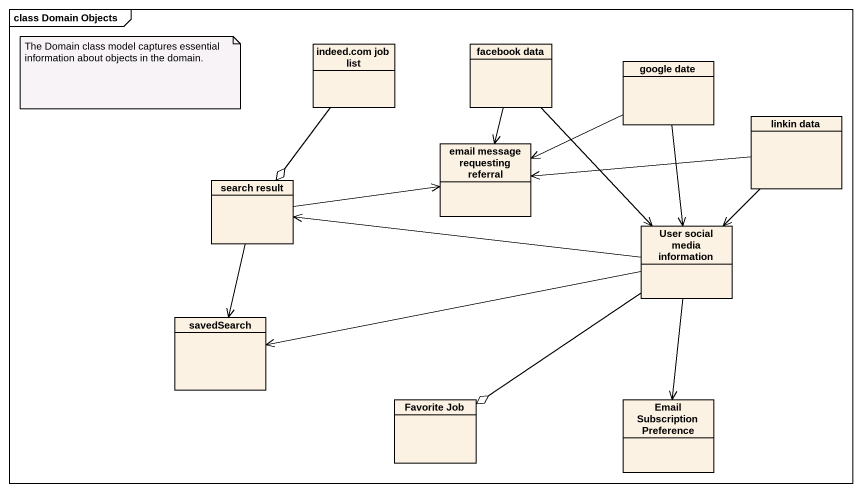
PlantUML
@startuml
mainframe class Domain Objects
hide circle
hide empty members
class "indeed.com job list" as indeed_com_job_list
class "facebook data" as facebook_data
class "google date" as google_date
class "email message requesting referral" as email_message_requesting
class "linkin data" as linkin_data
class "search result" as search_result
class "User social media information" as User_social_media
class savedSearch
class "Favorite Job" as Favorite_Job
class "Email Subscription Preference" as Email_Subscription
indeed_com_job_list --o search_result
facebook_data --> email_message_requesting
facebook_data --> User_social_media
google_date -left-> email_message_requesting
google_date --> User_social_media
linkin_data -left-> email_message_requesting
linkin_data --> User_social_media
search_result -right-> email_message_requesting
search_result --> savedSearch
User_social_media -left-> search_result
User_social_media -left-> savedSearch
User_social_media --o Favorite_Job
User_social_media --> Email_Subscription
note as N1
  The Domain class model captures essential information about objects in the domain.
end note
@enduml
